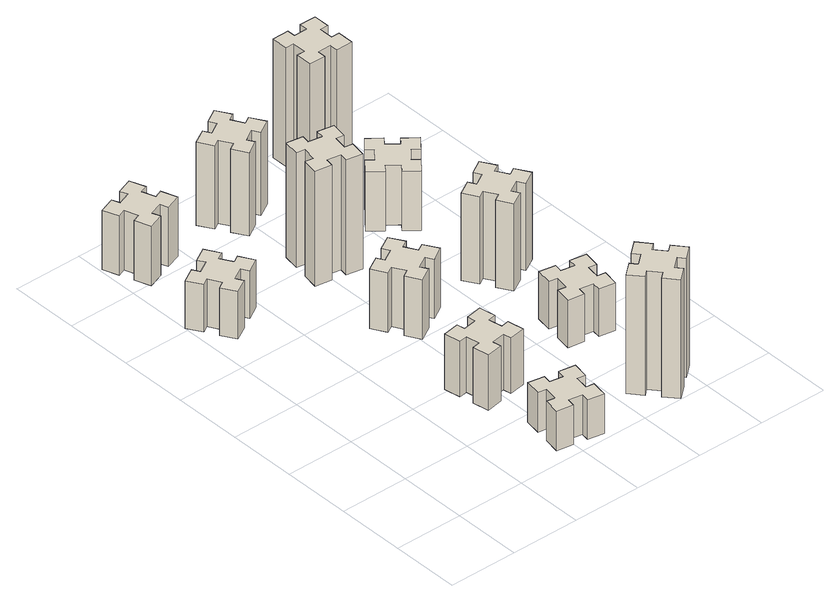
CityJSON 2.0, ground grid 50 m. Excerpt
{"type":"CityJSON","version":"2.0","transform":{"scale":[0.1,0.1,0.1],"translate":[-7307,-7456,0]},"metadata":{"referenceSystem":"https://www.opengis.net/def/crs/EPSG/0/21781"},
"CityObjects":{
"building1":{"type":"Building","attributes":{"class":"1000","function":"1000","usage":"1000","yearOfConstruction":2016,"roofType":"1000","measuredHeight":36,"storeysAboveGround":30,"storeysBelowGround":0},"geometry":[{"type":"Solid","lod":"1","boundaries":[[[[0,1,2,3,4,5,6,7,8,9,10,11,12,13,14,15,16,17,18,19]],[[17,16,20,21]],[[16,15,22,20]],[[15,14,23,22]],[[14,13,24,23]],[[13,12,25,24]],[[12,11,26,25]],[[11,10,27,26]],[[10,9,28,27]],[[9,8,29,28]],[[8,7,30,29]],[[7,6,31,30]],[[6,5,32,31]],[[5,4,33,32]],[[4,3,34,33]],[[3,2,35,34]],[[2,1,36,35]],[[1,0,37,36]],[[0,19,38,37]],[[19,18,39,38]],[[18,17,21,39]],[[24,25,26,27,28,29,30,31,32,33,34,35,36,37,38,39,21,20,22,23]]]]}]},
"building2":{"type":"Building","attributes":{"class":"1000","function":"1000","usage":"1000","yearOfConstruction":2016,"roofType":"1000","measuredHeight":30,"storeysAboveGround":30,"storeysBelowGround":0},"geometry":[{"type":"Solid","lod":"1","boundaries":[[[[40,41,42,43,44,45,46,47,48,49,50,51,52,53,54,55,56,57,58,59]],[[57,56,60,61]],[[56,55,62,60]],[[55,54,63,62]],[[54,53,64,63]],[[53,52,65,64]],[[52,51,66,65]],[[51,50,67,66]],[[50,49,68,67]],[[49,48,69,68]],[[48,47,70,69]],[[47,46,71,70]],[[46,45,72,71]],[[45,44,73,72]],[[44,43,74,73]],[[43,42,75,74]],[[42,41,76,75]],[[41,40,77,76]],[[40,59,78,77]],[[59,58,79,78]],[[58,57,61,79]],[[64,65,66,67,68,69,70,71,72,73,74,75,76,77,78,79,61,60,62,63]]]]}]},
"building3":{"type":"Building","attributes":{"class":"1000","function":"1000","usage":"1000","yearOfConstruction":2016,"roofType":"1000","measuredHeight":45,"storeysAboveGround":30,"storeysBelowGround":0},"geometry":[{"type":"Solid","lod":"1","boundaries":[[[[80,81,82,83,84,85,86,87,88,89,90,91,92,93,94,95,96,97,98,99]],[[97,96,100,101]],[[96,95,102,100]],[[95,94,103,102]],[[94,93,104,103]],[[93,92,105,104]],[[92,91,106,105]],[[91,90,107,106]],[[90,89,108,107]],[[89,88,109,108]],[[88,87,110,109]],[[87,86,111,110]],[[86,85,112,111]],[[85,84,113,112]],[[84,83,114,113]],[[83,82,115,114]],[[82,81,116,115]],[[81,80,117,116]],[[80,99,118,117]],[[99,98,119,118]],[[98,97,101,119]],[[104,105,106,107,108,109,110,111,112,113,114,115,116,117,118,119,101,100,102,103]]]]}]},
"building4":{"type":"Building","attributes":{"class":"1000","function":"1000","usage":"1000","yearOfConstruction":2016,"roofType":"1000","measuredHeight":42,"storeysAboveGround":30,"storeysBelowGround":0},"geometry":[{"type":"Solid","lod":"1","boundaries":[[[[120,121,122,123,124,125,126,127,128,129,130,131,132,133,134,135,136,137,138,139]],[[137,136,140,141]],[[136,135,142,140]],[[135,134,143,142]],[[134,133,144,143]],[[133,132,145,144]],[[132,131,146,145]],[[131,130,147,146]],[[130,129,148,147]],[[129,128,149,148]],[[128,127,150,149]],[[127,126,151,150]],[[126,125,152,151]],[[125,124,153,152]],[[124,123,154,153]],[[123,122,155,154]],[[122,121,156,155]],[[121,120,157,156]],[[120,139,158,157]],[[139,138,159,158]],[[138,137,141,159]],[[144,145,146,147,148,149,150,151,152,153,154,155,156,157,158,159,141,140,142,143]]]]}]},
"building5":{"type":"Building","attributes":{"class":"1000","function":"1000","usage":"1000","yearOfConstruction":2016,"roofType":"1000","measuredHeight":45,"storeysAboveGround":30,"storeysBelowGround":0},"geometry":[{"type":"Solid","lod":"1","boundaries":[[[[160,161,162,163,164,165,166,167,168,169,170,171,172,173,174,175,176,177,178,179]],[[177,176,180,181]],[[176,175,182,180]],[[175,174,183,182]],[[174,173,184,183]],[[173,172,185,184]],[[172,171,186,185]],[[171,170,187,186]],[[170,169,188,187]],[[169,168,189,188]],[[168,167,190,189]],[[167,166,191,190]],[[166,165,192,191]],[[165,164,193,192]],[[164,163,194,193]],[[163,162,195,194]],[[162,161,196,195]],[[161,160,197,196]],[[160,179,198,197]],[[179,178,199,198]],[[178,177,181,199]],[[184,185,186,187,188,189,190,191,192,193,194,195,196,197,198,199,181,180,182,183]]]]}]},
"building6":{"type":"Building","attributes":{"class":"1000","function":"1000","usage":"1000","yearOfConstruction":2016,"roofType":"1000","measuredHeight":87,"storeysAboveGround":30,"storeysBelowGround":0},"geometry":[{"type":"Solid","lod":"1","boundaries":[[[[200,201,202,203,204,205,206,207,208,209,210,211,212,213,214,215,216,217,218,219]],[[217,216,220,221]],[[216,215,222,220]],[[215,214,223,222]],[[214,213,224,223]],[[213,212,225,224]],[[212,211,226,225]],[[211,210,227,226]],[[210,209,228,227]],[[209,208,229,228]],[[208,207,230,229]],[[207,206,231,230]],[[206,205,232,231]],[[205,204,233,232]],[[204,203,234,233]],[[203,202,235,234]],[[202,201,236,235]],[[201,200,237,236]],[[200,219,238,237]],[[219,218,239,238]],[[218,217,221,239]],[[224,225,226,227,228,229,230,231,232,233,234,235,236,237,238,239,221,220,222,223]]]]}]},
"building7":{"type":"Building","attributes":{"class":"1000","function":"1000","usage":"1000","yearOfConstruction":2016,"roofType":"1000","measuredHeight":90,"storeysAboveGround":30,"storeysBelowGround":0},"geometry":[{"type":"Solid","lod":"1","boundaries":[[[[240,241,242,243,244,245,246,247,248,249,250,251,252,253,254,255,256,257,258,259]],[[257,256,260,261]],[[256,255,262,260]],[[255,254,263,262]],[[254,253,264,263]],[[253,252,265,264]],[[252,251,266,265]],[[251,250,267,266]],[[250,249,268,267]],[[249,248,269,268]],[[248,247,270,269]],[[247,246,271,270]],[[246,245,272,271]],[[245,244,273,272]],[[244,243,274,273]],[[243,242,275,274]],[[242,241,276,275]],[[241,240,277,276]],[[240,259,278,277]],[[259,258,279,278]],[[258,257,261,279]],[[264,265,266,267,268,269,270,271,272,273,274,275,276,277,278,279,261,260,262,263]]]]}]},
"building8":{"type":"Building","attributes":{"class":"1000","function":"1000","usage":"1000","yearOfConstruction":2016,"roofType":"1000","measuredHeight":63,"storeysAboveGround":30,"storeysBelowGround":0},"geometry":[{"type":"Solid","lod":"1","boundaries":[[[[280,281,282,283,284,285,286,287,288,289,290,291,292,293,294,295,296,297,298,299]],[[297,296,300,301]],[[296,295,302,300]],[[295,294,303,302]],[[294,293,304,303]],[[293,292,305,304]],[[292,291,306,305]],[[291,290,307,306]],[[290,289,308,307]],[[289,288,309,308]],[[288,287,310,309]],[[287,286,311,310]],[[286,285,312,311]],[[285,284,313,312]],[[284,283,314,313]],[[283,282,315,314]],[[282,281,316,315]],[[281,280,317,316]],[[280,299,318,317]],[[299,298,319,318]],[[298,297,301,319]],[[304,305,306,307,308,309,310,311,312,313,314,315,316,317,318,319,301,300,302,303]]]]}]},
"building9":{"type":"Building","attributes":{"class":"1000","function":"1000","usage":"1000","yearOfConstruction":2016,"roofType":"1000","measuredHeight":36,"storeysAboveGround":30,"storeysBelowGround":0},"geometry":[{"type":"Solid","lod":"1","boundaries":[[[[320,321,322,323,324,325,326,327,328,329,330,331,332,333,334,335,336,337,338,339]],[[337,336,340,341]],[[336,335,342,340]],[[335,334,343,342]],[[334,333,344,343]],[[333,332,345,344]],[[332,331,346,345]],[[331,330,347,346]],[[330,329,348,347]],[[329,328,349,348]],[[328,327,350,349]],[[327,326,351,350]],[[326,325,352,351]],[[325,324,353,352]],[[324,323,354,353]],[[323,322,355,354]],[[322,321,356,355]],[[321,320,357,356]],[[320,339,358,357]],[[339,338,359,358]],[[338,337,341,359]],[[344,345,346,347,348,349,350,351,352,353,354,355,356,357,358,359,341,340,342,343]]]]}]},
"building10":{"type":"Building","attributes":{"class":"1000","function":"1000","usage":"1000","yearOfConstruction":2016,"roofType":"1000","measuredHeight":66,"storeysAboveGround":30,"storeysBelowGround":0},"geometry":[{"type":"Solid","lod":"1","boundaries":[[[[360,361,362,363,364,365,366,367,368,369,370,371,372,373,374,375,376,377,378,379]],[[377,376,380,381]],[[376,375,382,380]],[[375,374,383,382]],[[374,373,384,383]],[[373,372,385,384]],[[372,371,386,385]],[[371,370,387,386]],[[370,369,388,387]],[[369,368,389,388]],[[368,367,390,389]],[[367,366,391,390]],[[366,365,392,391]],[[365,364,393,392]],[[364,363,394,393]],[[363,362,395,394]],[[362,361,396,395]],[[361,360,397,396]],[[360,379,398,397]],[[379,378,399,398]],[[378,377,381,399]],[[384,385,386,387,388,389,390,391,392,393,394,395,396,397,398,399,381,380,382,383]]]]}]},
"building11":{"type":"Building","attributes":{"class":"1000","function":"1000","usage":"1000","yearOfConstruction":2016,"roofType":"1000","measuredHeight":45,"storeysAboveGround":30,"storeysBelowGround":0},"geometry":[{"type":"Solid","lod":"1","boundaries":[[[[400,401,402,403,404,405,406,407,408,409,410,411,412,413,414,415,416,417,418,419]],[[417,416,420,421]],[[416,415,422,420]],[[415,414,423,422]],[[414,413,424,423]],[[413,412,425,424]],[[412,411,426,425]],[[411,410,427,426]],[[410,409,428,427]],[[409,408,429,428]],[[408,407,430,429]],[[407,406,431,430]],[[406,405,432,431]],[[405,404,433,432]],[[404,403,434,433]],[[403,402,435,434]],[[402,401,436,435]],[[401,400,437,436]],[[400,419,438,437]],[[419,418,439,438]],[[418,417,421,439]],[[424,425,426,427,428,429,430,431,432,433,434,435,436,437,438,439,421,420,422,423]]]]}]},
"building12":{"type":"Building","attributes":{"class":"1000","function":"1000","usage":"1000","yearOfConstruction":2016,"roofType":"1000","measuredHeight":90,"storeysAboveGround":30,"storeysBelowGround":0},"geometry":[{"type":"Solid","lod":"1","boundaries":[[[[440,441,442,443,444,445,446,447,448,449,450,451,452,453,454,455,456,457,458,459]],[[457,456,460,461]],[[456,455,462,460]],[[455,454,463,462]],[[454,453,464,463]],[[453,452,465,464]],[[452,451,466,465]],[[451,450,467,466]],[[450,449,468,467]],[[449,448,469,468]],[[448,447,470,469]],[[447,446,471,470]],[[446,445,472,471]],[[445,444,473,472]],[[444,443,474,473]],[[443,442,475,474]],[[442,441,476,475]],[[441,440,477,476]],[[440,459,478,477]],[[459,458,479,478]],[[458,457,461,479]],[[464,465,466,467,468,469,470,471,472,473,474,475,476,477,478,479,461,460,462,463]]]]}]}
},
"vertices":[
[356,2477,0],[306,2564,0],[358,2594,0],[298,2698,0],[194,2638,0],[224,2586,0],[137,2536,0],[107,2588,0],[3,2528,0],[63,2424,0],[115,2454,0],[165,2367,0],[113,2337,0],[173,2233,0],[277,2293,0],[247,2345,0],[334,2395,0],[364,2343,0],[468,2403,0],[408,2507,0],[334,2395,360],[364,2343,360],[247,2345,360],[277,2293,360],[173,2233,360],[113,2337,360],[165,2367,360],[115,2454,360],[63,2424,360],[3,2528,360],[107,2588,360],[137,2536,360],[224,2586,360],[194,2638,360],[298,2698,360],[358,2594,360],[306,2564,360],[356,2477,360],[408,2507,360],[468,2403,360],
[976,314,0],[958,215,0],[899,226,0],[878,107,0],[997,87,0],[1007,146,0],[1105,128,0],[1095,69,0],[1213,48,0],[1234,167,0],[1175,177,0],[1192,275,0],[1251,265,0],[1272,383,0],[1154,404,0],[1144,345,0],[1045,362,0],[1056,421,0],[937,442,0],[917,324,0],[1045,362,300],[1056,421,300],[1144,345,300],[1154,404,300],[1272,383,300],[1251,265,300],[1192,275,300],[1175,177,300],[1234,167,300],[1213,48,300],[1095,69,300],[1105,128,300],[1007,146,300],[997,87,300],[878,107,300],[899,226,300],[958,215,300],[976,314,300],[917,324,300],[937,442,300],
[245,3326,0],[151,3292,0],[130,3348,0],[17,3307,0],[59,3194,0],[115,3215,0],[149,3121,0],[93,3100,0],[134,2987,0],[247,3029,0],[226,3085,0],[320,3119,0],[340,3063,0],[453,3104,0],[412,3217,0],[356,3196,0],[322,3290,0],[378,3310,0],[337,3423,0],[224,3382,0],[322,3290,450],[378,3310,450],[356,3196,450],[412,3217,450],[453,3104,450],[340,3063,450],[320,3119,450],[226,3085,450],[247,3029,450],[134,2987,450],[93,3100,450],[149,3121,450],[115,3215,450],[59,3194,450],[17,3307,450],[130,3348,450],[151,3292,450],[245,3326,450],[224,3382,450],[337,3423,450],
[1005,1002,0],[907,985,0],[897,1044,0],[778,1023,0],[799,905,0],[858,915,0],[876,817,0],[817,807,0],[837,688,0],[956,709,0],[945,768,0],[1044,786,0],[1054,727,0],[1172,747,0],[1151,866,0],[1092,855,0],[1075,954,0],[1134,964,0],[1113,1082,0],[995,1061,0],[1075,954,420],[1134,964,420],[1092,855,420],[1151,866,420],[1172,747,420],[1054,727,420],[1044,786,420],[945,768,420],[956,709,420],[837,688,420],[817,807,420],[876,817,420],[858,915,420],[799,905,420],[778,1023,420],[897,1044,420],[907,985,420],[1005,1002,420],[995,1061,420],[1113,1082,420],
[955,1714,0],[1005,1627,0],[953,1597,0],[1013,1493,0],[1117,1553,0],[1087,1605,0],[1174,1655,0],[1204,1603,0],[1308,1663,0],[1248,1767,0],[1196,1737,0],[1146,1824,0],[1198,1854,0],[1138,1958,0],[1034,1898,0],[1064,1846,0],[977,1796,0],[947,1848,0],[843,1788,0],[903,1684,0],[977,1796,450],[947,1848,450],[1064,1846,450],[1034,1898,450],[1138,1958,450],[1198,1854,450],[1146,1824,450],[1196,1737,450],[1248,1767,450],[1308,1663,450],[1204,1603,450],[1174,1655,450],[1087,1605,450],[1117,1553,450],[1013,1493,450],[953,1597,450],[1005,1627,450],[955,1714,450],[903,1684,450],[843,1788,450],
[1007,2366,0],[1105,2348,0],[1095,2289,0],[1213,2268,0],[1234,2387,0],[1175,2397,0],[1192,2495,0],[1251,2485,0],[1272,2603,0],[1154,2624,0],[1144,2565,0],[1045,2582,0],[1056,2641,0],[937,2662,0],[917,2544,0],[976,2534,0],[958,2435,0],[899,2446,0],[878,2327,0],[997,2307,0],[958,2435,870],[899,2446,870],[976,2534,870],[917,2544,870],[937,2662,870],[1056,2641,870],[1045,2582,870],[1144,2565,870],[1154,2624,870],[1272,2603,870],[1251,2485,870],[1192,2495,870],[1175,2397,870],[1234,2387,870],[1213,2268,870],[1095,2289,870],[1105,2348,870],[1007,2366,870],[997,2307,870],[878,2327,870],
[1848,129,0],[1924,193,0],[1963,147,0],[2055,224,0],[1978,316,0],[1932,278,0],[1867,354,0],[1913,393,0],[1836,485,0],[1744,408,0],[1783,362,0],[1706,297,0],[1668,343,0],[1576,266,0],[1653,174,0],[1699,213,0],[1763,136,0],[1717,98,0],[1794,6,0],[1886,83,0],[1763,136,900],[1717,98,900],[1699,213,900],[1653,174,900],[1576,266,900],[1668,343,900],[1706,297,900],[1783,362,900],[1744,408,900],[1836,485,900],[1913,393,900],[1867,354,900],[1932,278,900],[1978,316,900],[2055,224,900],[1963,147,900],[1924,193,900],[1848,129,900],[1886,83,900],[1794,6,900],
[1096,3217,0],[1046,3304,0],[1098,3334,0],[1038,3438,0],[934,3378,0],[964,3326,0],[877,3276,0],[847,3328,0],[743,3268,0],[803,3164,0],[855,3194,0],[905,3107,0],[853,3077,0],[913,2973,0],[1017,3033,0],[987,3085,0],[1074,3135,0],[1104,3083,0],[1208,3143,0],[1148,3247,0],[1074,3135,630],[1104,3083,630],[987,3085,630],[1017,3033,630],[913,2973,630],[853,3077,630],[905,3107,630],[855,3194,630],[803,3164,630],[743,3268,630],[847,3328,630],[877,3276,630],[964,3326,630],[934,3378,630],[1038,3438,630],[1098,3334,630],[1046,3304,630],[1096,3217,630],[1148,3247,630],[1208,3143,630],
[1747,886,0],[1845,868,0],[1835,809,0],[1953,788,0],[1974,907,0],[1915,917,0],[1932,1015,0],[1991,1005,0],[2012,1123,0],[1894,1144,0],[1884,1085,0],[1785,1102,0],[1796,1161,0],[1677,1182,0],[1657,1064,0],[1716,1054,0],[1698,955,0],[1639,966,0],[1618,847,0],[1737,827,0],[1698,955,360],[1639,966,360],[1716,1054,360],[1657,1064,360],[1677,1182,360],[1796,1161,360],[1785,1102,360],[1884,1085,360],[1894,1144,360],[2012,1123,360],[1991,1005,360],[1932,1015,360],[1915,917,360],[1974,907,360],[1953,788,360],[1835,809,360],[1845,868,360],[1747,886,360],[1737,827,360],[1618,847,360],
[1936,1737,0],[1886,1824,0],[1938,1854,0],[1878,1958,0],[1774,1898,0],[1804,1846,0],[1717,1796,0],[1687,1848,0],[1583,1788,0],[1643,1684,0],[1695,1714,0],[1745,1627,0],[1693,1597,0],[1753,1493,0],[1857,1553,0],[1827,1605,0],[1914,1655,0],[1944,1603,0],[2048,1663,0],[1988,1767,0],[1914,1655,660],[1944,1603,660],[1827,1605,660],[1857,1553,660],[1753,1493,660],[1693,1597,660],[1745,1627,660],[1695,1714,660],[1643,1684,660],[1583,1788,660],[1687,1848,660],[1717,1796,660],[1804,1846,660],[1774,1898,660],[1878,1958,660],[1938,1854,660],[1886,1824,660],[1936,1737,660],[1988,1767,660],[2048,1663,660],
[1824,2617,0],[1748,2682,0],[1786,2728,0],[1694,2805,0],[1617,2713,0],[1663,2674,0],[1599,2598,0],[1553,2636,0],[1476,2544,0],[1568,2467,0],[1606,2513,0],[1683,2449,0],[1644,2403,0],[1736,2326,0],[1813,2418,0],[1767,2456,0],[1832,2533,0],[1878,2494,0],[1955,2586,0],[1863,2663,0],[1832,2533,450],[1878,2494,450],[1767,2456,450],[1813,2418,450],[1736,2326,450],[1644,2403,450],[1683,2449,450],[1606,2513,450],[1568,2467,450],[1476,2544,450],[1553,2636,450],[1599,2598,450],[1663,2674,450],[1617,2713,450],[1694,2805,450],[1786,2728,450],[1748,2682,450],[1824,2617,450],[1863,2663,450],[1955,2586,450],
[1665,3195,0],[1765,3195,0],[1765,3135,0],[1885,3135,0],[1885,3255,0],[1825,3255,0],[1825,3355,0],[1885,3355,0],[1885,3475,0],[1765,3475,0],[1765,3415,0],[1665,3415,0],[1665,3475,0],[1545,3475,0],[1545,3355,0],[1605,3355,0],[1605,3255,0],[1545,3255,0],[1545,3135,0],[1665,3135,0],[1605,3255,900],[1545,3255,900],[1605,3355,900],[1545,3355,900],[1545,3475,900],[1665,3475,900],[1665,3415,900],[1765,3415,900],[1765,3475,900],[1885,3475,900],[1885,3355,900],[1825,3355,900],[1825,3255,900],[1885,3255,900],[1885,3135,900],[1765,3135,900],[1765,3195,900],[1665,3195,900],[1665,3135,900],[1545,3135,900]
]}
